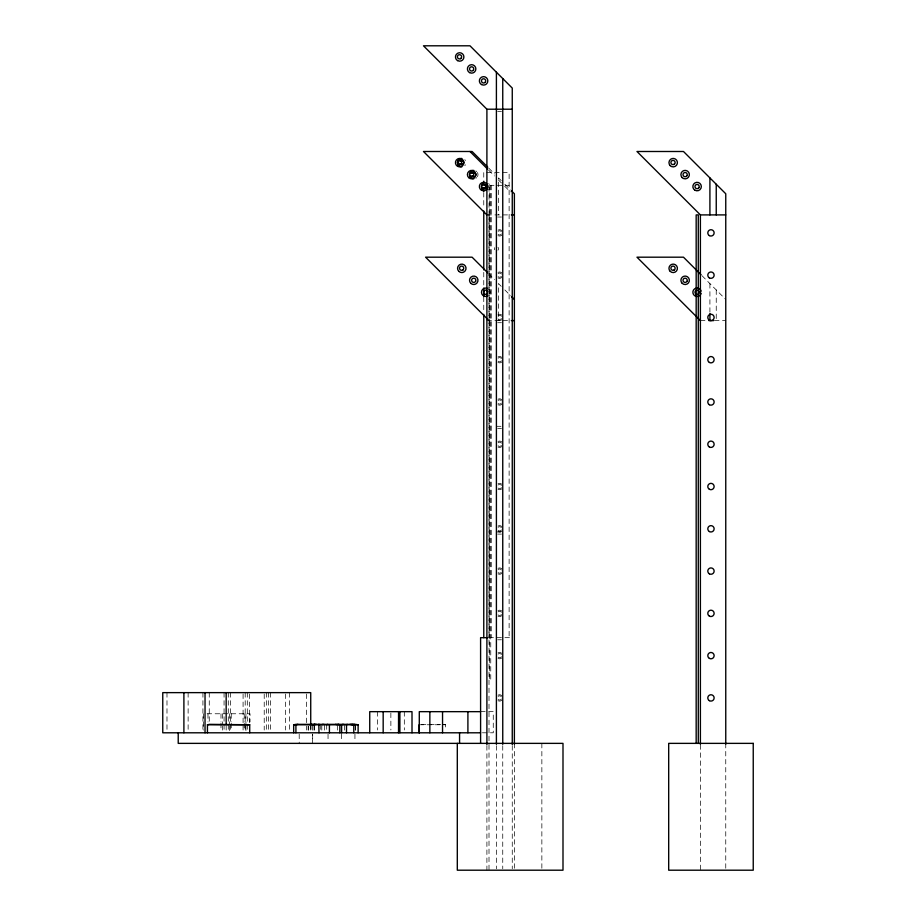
<?xml version="1.0" encoding="UTF-8"?>
<svg xmlns="http://www.w3.org/2000/svg" width="916" height="916" viewBox="0 0 916 916"><rect width="100%" height="100%" fill="white"/><g stroke="black" fill="none" stroke-linecap="round" stroke-linejoin="round"><path stroke-width="0.69" stroke-dasharray="4.58 3.44" d="M312.642 743.368L312.654 734.117M497.674 111.328L501.476 111.328M486.579 172.632L509.124 172.632L509.124 637.673M489.396 185.318L509.124 185.318M486.9 214.905L513.017 214.905M497.674 217.023L501.476 217.023M486.9 320.6L513.017 320.6M700.397 320.6L709.911 320.6M714.491 320.6L725.758 320.6M497.674 322.718L501.476 322.718M496.403 426.295L501.476 426.295M497.674 428.402L501.476 428.402M496.403 531.99L501.476 531.99M497.674 534.097L501.476 534.097M488.858 637.673L510.922 637.673M497.674 639.792L501.476 639.792M480.591 711.663L493.266 711.663L493.266 732.8L480.591 732.8M207.096 713.77L250.034 713.77L250.034 721.934M421.245 724.35L428.184 724.35M429.57 724.35L440.665 724.35M419.127 724.762L445.554 724.762L445.554 730.121M443.436 724.35L445.554 724.762M702.08 275.773L725.758 299.463M488.732 168.132L494.606 174.006M501.235 180.635L498.522 177.91L498.522 214.905M504.865 184.253L510.567 189.967M488.583 170.09L494.445 175.964M498.224 179.731L502.747 184.253M504.647 186.154L510.361 191.868M488.732 273.827L494.606 279.689M501.235 286.33L498.522 283.605L498.522 320.6M504.865 289.948L510.567 295.662M725.758 743.368L725.758 870.2M716.243 289.948L716.243 320.6M709.911 283.605L709.911 312.058M700.397 744.8L700.397 870.2M541.86 743.368L541.86 868.78M514.38 743.368L514.38 870.2M512.262 745.681L512.262 868.769M502.747 745.681L502.747 868.769M496.403 745.681L496.403 868.769M491.159 185.318L491.159 637.673M490.758 185.318L490.758 679.958L489.51 679.958L489.488 186.738M489.041 186.738L489.041 637.673M489.007 214.905L489.007 744.296M489.007 744.8L489.007 870.2M486.9 745.681L486.9 870.2M483.762 172.632L483.762 179.788M483.762 192.452L483.762 208.401M483.762 272.361L483.762 286.628M483.762 297.116L483.762 312.86M404.311 711.663L404.334 729.983M390.857 713.072L390.88 729.983M377.426 711.663L377.403 729.983M355.408 726.102L355.408 730.121M355.248 726.102L355.248 730.121M354.939 734.117L354.939 742.052M344.405 726.102L344.405 730.121M341.496 734.117L341.496 742.052M337.58 726.102L337.58 730.121M328.043 734.117L328.043 742.052M326.703 724.762L326.703 730.121M324.596 726.102L324.596 730.121M321.802 726.102L321.802 730.121M320.737 724.762L320.737 730.121M314.497 726.102L314.497 730.121M313.982 726.102L313.982 730.121M312.677 734.117L312.677 742.052M312.493 726.102L312.47 730.121M310.959 724.762L310.959 730.121M310.73 725.873L310.73 730.029M308.646 726.102L308.646 730.121M308.131 726.102L308.131 730.121M306.505 694.019L306.505 730.029M299.2 734.117L299.223 743.368M289.593 692.633L289.593 730.029M285.368 694.019L285.368 730.029M270.564 692.633L270.564 730.029M268.457 692.633L268.457 730.029M266.338 692.633L266.338 730.029M264.22 694.019L264.22 730.029M249.427 694.019L249.427 723.102M247.309 692.633L247.309 730.029M245.923 713.77L245.923 724.648M245.923 726.01L245.923 732.8M245.202 692.633L245.202 730.029M244.229 713.77L244.229 721.934M244.229 723.285L244.229 730.086M243.084 694.019L243.084 730.029M231.233 713.77L231.233 721.934M231.233 723.285L231.233 730.086M230.408 692.633L230.408 730.029M229.538 713.77L229.538 724.648M229.538 726.01L229.538 732.8M228.29 692.633L228.29 730.029M226.172 725.873L226.172 730.029M224.065 692.633L224.065 730.029M222.668 713.77L222.668 724.648M222.668 726.01L222.668 730.086M220.985 713.77L220.985 721.934M220.985 723.285L220.985 730.086M209.26 692.633L209.26 723.102M207.978 713.77L207.978 721.934M203.535 713.77L203.535 730.086M202.928 692.633L202.928 730.029M188.124 692.633L188.124 730.029M166.987 692.633L166.987 731.415M497.938 247.24A2.118 2.118 0 0 1 497.938 250.228M494.617 249.782A2.118 2.118 0 0 1 494.617 247.675M501.407 318.482A2.118 2.118 0 0 1 498.086 318.928M498.086 315.94A2.118 2.118 0 0 1 501.407 316.375M488.697 289.273A4.225 4.225 0 0 1 488.697 295.25M501.819 615.609A3.172 3.172 0 0 1 497.995 616.113M497.995 610.617A3.172 3.172 0 0 1 501.819 611.121M501.819 573.336A3.172 3.172 0 0 1 497.995 573.84M497.995 568.344A3.172 3.172 0 0 1 501.819 568.847M501.819 657.883A3.172 3.172 0 0 1 497.995 658.386M497.995 652.902A3.172 3.172 0 0 1 501.819 653.406M501.819 488.778A3.172 3.172 0 0 1 497.995 489.281M497.995 483.785A3.172 3.172 0 0 1 501.819 484.289M501.819 446.504A3.172 3.172 0 0 1 497.995 447.008M497.995 441.512A3.172 3.172 0 0 1 501.819 442.016M501.819 404.231A3.172 3.172 0 0 1 497.995 404.735M497.995 399.239A3.172 3.172 0 0 1 501.819 399.742M501.819 700.168A3.172 3.172 0 0 1 497.995 700.671M497.995 695.175A3.172 3.172 0 0 1 501.819 695.679M501.819 361.946A3.172 3.172 0 0 1 497.995 362.45M497.995 356.965A3.172 3.172 0 0 1 501.819 357.469M501.819 531.051A3.172 3.172 0 0 1 497.995 531.555M497.995 526.07A3.172 3.172 0 0 1 501.819 526.574M501.407 360.767A2.118 2.118 0 0 1 498.086 361.202M498.086 358.213A2.118 2.118 0 0 1 501.407 358.648M501.407 403.04A2.118 2.118 0 0 1 498.086 403.475M498.086 400.487A2.118 2.118 0 0 1 501.407 400.922M501.407 445.313A2.118 2.118 0 0 1 498.086 445.76M498.086 442.76A2.118 2.118 0 0 1 501.407 443.207M501.407 487.598A2.118 2.118 0 0 1 498.086 488.033M498.086 485.045A2.118 2.118 0 0 1 501.407 485.48M501.407 529.872A2.118 2.118 0 0 1 498.086 530.307M498.086 527.318A2.118 2.118 0 0 1 501.407 527.753M501.407 572.145A2.118 2.118 0 0 1 498.086 572.58M498.086 569.592A2.118 2.118 0 0 1 501.407 570.038M501.407 614.43A2.118 2.118 0 0 1 498.086 614.865M498.086 611.877A2.118 2.118 0 0 1 501.407 612.312M501.407 656.703A2.118 2.118 0 0 1 498.086 657.138M498.086 654.15A2.118 2.118 0 0 1 501.407 654.585M501.407 698.977A2.118 2.118 0 0 1 498.086 699.412M498.086 696.423A2.118 2.118 0 0 1 501.407 696.87M465.454 164.766A4.225 4.225 0 0 1 464.79 165.636M464.79 159.659A4.225 4.225 0 0 1 465.454 160.54M477.419 172.494A4.225 4.225 0 0 1 477.419 176.719M476.744 177.601A4.225 4.225 0 0 1 475.862 178.265M475.862 170.949A4.225 4.225 0 0 1 476.744 171.613M489.373 188.673A4.225 4.225 0 0 1 488.697 189.555M488.697 183.578A4.225 4.225 0 0 1 489.373 184.448M501.819 319.673A3.172 3.172 0 0 1 497.995 320.176M497.995 314.68A3.172 3.172 0 0 1 501.819 315.184M501.819 277.399A3.172 3.172 0 0 1 497.995 277.903M497.995 272.407A3.172 3.172 0 0 1 501.819 272.911M501.819 235.114A3.172 3.172 0 0 1 497.995 235.618M497.995 230.134A3.172 3.172 0 0 1 501.819 230.637M501.407 233.935A2.118 2.118 0 0 1 498.086 234.37M498.086 231.382A2.118 2.118 0 0 1 501.407 231.817M501.407 276.208A2.118 2.118 0 0 1 498.086 276.643M498.086 273.655A2.118 2.118 0 0 1 501.407 274.09"/><path stroke-width="1.37" d="M461.023 58.303L461.366 57.868A2.118 2.118 0 0 0 458.985 54.765L458.469 54.971A2.118 2.118 0 0 0 457.851 58.097A2.118 2.118 0 0 0 461.023 58.303L460.588 58.635M461.023 163.998L461.366 163.552A2.118 2.118 0 0 0 458.985 160.46L458.469 160.666A2.118 2.118 0 0 0 457.851 163.792A2.118 2.118 0 0 0 461.023 163.998L460.588 164.33M462.706 164.33L463.473 163.552A2.118 2.118 0 0 0 461.103 160.46L460.588 160.666A2.118 2.118 0 0 0 460.153 161.01M463.141 269.682L463.473 269.247A2.118 2.118 0 0 0 461.103 266.155L460.588 266.361A2.118 2.118 0 0 0 459.969 269.476A2.118 2.118 0 0 0 463.141 269.682L462.706 270.025M674.519 163.998L674.863 163.552A2.118 2.118 0 0 0 672.481 160.46L671.978 160.666A2.118 2.118 0 0 0 671.348 163.792A2.118 2.118 0 0 0 674.519 163.998L674.084 164.33M674.519 269.682L674.863 269.247A2.118 2.118 0 0 0 672.481 266.155L671.978 266.361A2.118 2.118 0 0 0 671.348 269.476A2.118 2.118 0 0 0 674.519 269.682L674.084 270.025M347.221 724.35L346.511 724.762L346.511 732.8M321.802 724.762L322.695 724.35M326.703 724.762L327.688 724.35M342.584 724.35L341.611 724.762L341.611 732.8M696.549 290.212L696.034 290.429A2.118 2.118 0 0 0 696.549 294.299M310.959 724.762L312.127 724.35M297.918 724.35L295.914 724.762L295.914 732.8M207.44 732.8L207.44 724.762L209.546 724.35L249.713 724.762L249.713 732.8M293.67 732.8L293.67 724.762L295.879 724.35L355.431 724.35L358.122 724.762L358.122 732.8M313.982 724.762L316.249 724.35M309.631 724.625L311.589 724.35M512.262 744.582L512.262 88.073L469.988 45.8L423.478 45.8L486.9 109.21L512.262 109.21M511.552 214.905L514.38 214.905M725.758 744.296L725.758 193.768L683.485 151.495L636.975 151.495L700.397 214.905L725.758 214.905M511.552 320.6L514.38 320.6M708.847 320.6L713.713 320.6M487.988 637.673L480.591 637.673L480.591 743.368M480.591 711.663L419.288 711.663L419.288 732.8M207.44 724.762L249.713 724.762M293.67 724.762L358.122 724.762M480.591 732.8L162.762 732.8L162.762 692.633L310.73 692.633L310.73 724.487M352.465 724.35L355.408 724.762M351.412 724.35L353.782 724.762L353.782 732.8M350.004 724.35L352.271 724.762M337.615 724.35L339.825 724.762L339.825 732.8M335.577 724.35L337.58 724.762M354.08 724.35L355.248 724.762M338.519 724.35L339.504 724.762M323.611 724.35L324.596 724.762M343.511 724.35L344.405 724.762M318.986 724.35L319.695 724.762M701.095 274.8L683.485 257.19L636.975 257.19L700.397 320.6M487.759 167.147L472.095 151.495L423.478 151.495L486.9 214.905M511.517 190.917L514.38 193.768L514.38 744.296M469.988 151.495L487.598 169.105M487.759 272.842L472.095 257.19L425.596 257.19L487.999 319.592M511.517 296.612L514.38 299.463M318.802 724.35L318.997 732.8M716.243 184.253L716.243 214.905M709.911 177.91L709.911 214.905M709.911 313.49L709.911 320.6M700.397 214.905L700.397 744.296M698.278 743.368L698.278 214.905L696.171 214.905L696.171 743.368M502.747 78.57L502.747 744.319M496.403 72.227L496.403 744.319M486.9 109.21L486.9 744.582M483.762 181.219L483.762 184.082M483.762 188.169L483.762 191.238M483.762 211.001L483.762 269.934M483.762 288.059L483.762 296.624M483.762 314.291L483.762 637.673M467.904 711.663L467.904 732.8M459.569 732.8L459.569 743.368M457.302 743.368L457.302 870.2L562.996 870.2L562.996 743.368L178.219 743.368L178.219 732.8M442.543 711.663L442.543 732.8M429.856 711.663L429.856 732.8M419.127 724.762L419.127 732.8M412.005 732.8L412.005 711.663L369.732 711.663L369.732 732.8M399.88 711.663L399.88 732.8M398.552 711.663L398.529 732.8M383.174 711.663L383.174 732.8M329.416 724.762L329.416 732.8M226.172 692.633L226.172 724.487M205.035 692.633L205.035 732.8M183.898 692.633L183.898 732.8M697.637 290.212A2.118 2.118 0 0 1 698.931 293.315L698.587 293.75A2.118 2.118 0 0 1 697.637 294.299M472.255 176.101A2.118 2.118 0 0 0 475.244 176.101L475.587 175.666A2.118 2.118 0 0 0 473.206 172.563L472.69 172.781A2.118 2.118 0 0 0 472.255 173.113M463.141 163.998A2.118 2.118 0 0 1 460.153 163.998M487.747 187.116A2.118 2.118 0 0 1 487.541 187.62L487.209 188.055A2.118 2.118 0 0 1 484.22 188.055M484.22 185.066A2.118 2.118 0 0 1 484.656 184.734L485.159 184.528A2.118 2.118 0 0 1 487.747 186.017M701.175 293.349A4.225 4.225 0 0 1 694.672 295.719A4.225 4.225 0 0 1 694.672 288.792A4.225 4.225 0 0 1 701.175 291.162M487.747 292.799A2.118 2.118 0 0 1 487.541 293.315L487.209 293.75A2.118 2.118 0 0 1 484.037 293.544A2.118 2.118 0 0 1 484.656 290.429L485.159 290.212A2.118 2.118 0 0 1 487.747 291.712M487.827 295.914A4.225 4.225 0 0 1 481.484 292.261A4.225 4.225 0 0 1 487.827 288.597M461.79 166.872A4.225 4.225 0 0 1 457.565 162.647A4.225 4.225 0 0 1 461.79 158.422M473.755 178.838A4.225 4.225 0 0 1 469.53 174.613A4.225 4.225 0 0 1 473.755 170.376M483.602 190.23A4.225 4.225 0 0 1 483.602 182.902M462.362 163.575A2.118 2.118 0 0 1 462.019 164.01M461.584 164.353A2.118 2.118 0 0 1 458.698 163.575M458.492 163.071A2.118 2.118 0 0 1 458.492 161.972M459.477 160.689A2.118 2.118 0 0 1 461.584 160.689M462.019 161.021A2.118 2.118 0 0 1 462.362 161.468M473.549 176.307A2.118 2.118 0 0 1 470.652 175.529M470.652 173.422A2.118 2.118 0 0 1 473.549 172.643M473.984 172.987A2.118 2.118 0 0 1 474.316 173.422M483.9 188.478A2.118 2.118 0 0 1 482.618 187.494M482.618 185.376A2.118 2.118 0 0 1 483.9 184.391M473.469 69.971L473.137 70.406A2.118 2.118 0 0 1 469.965 70.2A2.118 2.118 0 0 1 470.584 67.086L471.087 66.868A2.118 2.118 0 0 1 473.469 69.971M485.423 81.925L485.091 82.371A2.118 2.118 0 0 1 481.919 82.154A2.118 2.118 0 0 1 482.537 79.039L483.053 78.833A2.118 2.118 0 0 1 485.423 81.925M473.469 175.666L473.137 176.101A2.118 2.118 0 0 1 469.965 175.895A2.118 2.118 0 0 1 470.584 172.781L471.087 172.563A2.118 2.118 0 0 1 473.469 175.666M485.423 187.62L485.091 188.055A2.118 2.118 0 0 1 481.919 187.849A2.118 2.118 0 0 1 482.537 184.734L483.053 184.528A2.118 2.118 0 0 1 485.423 187.62M475.587 281.361L475.244 281.796A2.118 2.118 0 0 1 472.072 281.59A2.118 2.118 0 0 1 472.69 278.464L473.206 278.258A2.118 2.118 0 0 1 475.587 281.361M686.966 175.666L686.634 176.101A2.118 2.118 0 0 1 683.462 175.895A2.118 2.118 0 0 1 684.08 172.781L684.596 172.563A2.118 2.118 0 0 1 686.966 175.666M698.931 187.62L698.587 188.055A2.118 2.118 0 0 1 695.416 187.849A2.118 2.118 0 0 1 696.034 184.734L696.549 184.528A2.118 2.118 0 0 1 698.931 187.62M686.966 281.361L686.634 281.796A2.118 2.118 0 0 1 683.462 281.59A2.118 2.118 0 0 1 684.08 278.464L684.596 278.258A2.118 2.118 0 0 1 686.966 281.361M314.818 724.35L312.493 724.762L314.818 724.35M753.238 743.368L668.691 743.368L668.691 870.2L753.238 870.2L753.238 743.368M457.565 60.616A4.225 4.225 0 0 0 463.908 56.952A4.225 4.225 0 0 0 457.565 53.3A4.225 4.225 0 0 0 457.565 60.616M469.53 72.582A4.225 4.225 0 0 0 475.862 68.918A4.225 4.225 0 0 0 469.53 65.254A4.225 4.225 0 0 0 469.53 72.582M481.484 84.535A4.225 4.225 0 0 0 487.827 80.871A4.225 4.225 0 0 0 481.484 77.207A4.225 4.225 0 0 0 481.484 84.535M457.565 166.311A4.225 4.225 0 0 0 463.908 162.647A4.225 4.225 0 0 0 457.565 158.983A4.225 4.225 0 0 0 457.565 166.311M468.649 177.601A4.225 4.225 0 0 0 475.725 175.7A4.225 4.225 0 0 0 470.549 170.525A4.225 4.225 0 0 0 468.649 177.601M481.484 190.23A4.225 4.225 0 0 0 487.827 186.566A4.225 4.225 0 0 0 481.484 182.902A4.225 4.225 0 0 0 481.484 190.23M670.191 165.636A4.225 4.225 0 0 0 677.268 163.746A4.225 4.225 0 0 0 672.081 158.571A4.225 4.225 0 0 0 670.191 165.636M682.145 177.601A4.225 4.225 0 0 0 689.221 175.7A4.225 4.225 0 0 0 684.046 170.525A4.225 4.225 0 0 0 682.145 177.601M694.981 190.23A4.225 4.225 0 0 0 701.324 186.566A4.225 4.225 0 0 0 694.981 182.902A4.225 4.225 0 0 0 694.981 190.23M709.373 404.735A3.172 3.172 0 0 0 714.137 401.987A3.172 3.172 0 0 0 709.373 399.239A3.172 3.172 0 0 0 709.373 404.735M709.373 362.45A3.172 3.172 0 0 0 714.137 359.702A3.172 3.172 0 0 0 709.373 356.965A3.172 3.172 0 0 0 709.373 362.45M709.373 320.176A3.172 3.172 0 0 0 714.137 317.428A3.172 3.172 0 0 0 709.373 314.68A3.172 3.172 0 0 0 709.373 320.176M709.373 277.903A3.172 3.172 0 0 0 714.137 275.155A3.172 3.172 0 0 0 709.373 272.407A3.172 3.172 0 0 0 709.373 277.903M709.373 235.618A3.172 3.172 0 0 0 714.137 232.87A3.172 3.172 0 0 0 709.373 230.134A3.172 3.172 0 0 0 709.373 235.618M709.373 447.008A3.172 3.172 0 0 0 714.137 444.26A3.172 3.172 0 0 0 709.373 441.512A3.172 3.172 0 0 0 709.373 447.008M709.373 658.386A3.172 3.172 0 0 0 714.137 655.65A3.172 3.172 0 0 0 709.373 652.902A3.172 3.172 0 0 0 709.373 658.386M709.373 616.113A3.172 3.172 0 0 0 714.137 613.365A3.172 3.172 0 0 0 709.373 610.617A3.172 3.172 0 0 0 709.373 616.113M709.373 573.84A3.172 3.172 0 0 0 714.137 571.092A3.172 3.172 0 0 0 709.373 568.344A3.172 3.172 0 0 0 709.373 573.84M709.373 531.555A3.172 3.172 0 0 0 714.137 528.818A3.172 3.172 0 0 0 709.373 526.07A3.172 3.172 0 0 0 709.373 531.555M709.373 489.281A3.172 3.172 0 0 0 714.137 486.533A3.172 3.172 0 0 0 709.373 483.785A3.172 3.172 0 0 0 709.373 489.281M709.373 700.671A3.172 3.172 0 0 0 714.137 697.923A3.172 3.172 0 0 0 709.373 695.175A3.172 3.172 0 0 0 709.373 700.671M670.191 271.331A4.225 4.225 0 0 0 677.268 269.441A4.225 4.225 0 0 0 672.081 264.255A4.225 4.225 0 0 0 670.191 271.331M682.145 283.284A4.225 4.225 0 0 0 689.221 281.395A4.225 4.225 0 0 0 684.046 276.22A4.225 4.225 0 0 0 682.145 283.284M458.801 271.331A4.225 4.225 0 0 0 465.878 269.441A4.225 4.225 0 0 0 460.702 264.255A4.225 4.225 0 0 0 458.801 271.331M470.767 283.284A4.225 4.225 0 0 0 477.831 281.395A4.225 4.225 0 0 0 472.656 276.22A4.225 4.225 0 0 0 470.767 283.284"/></g></svg>
